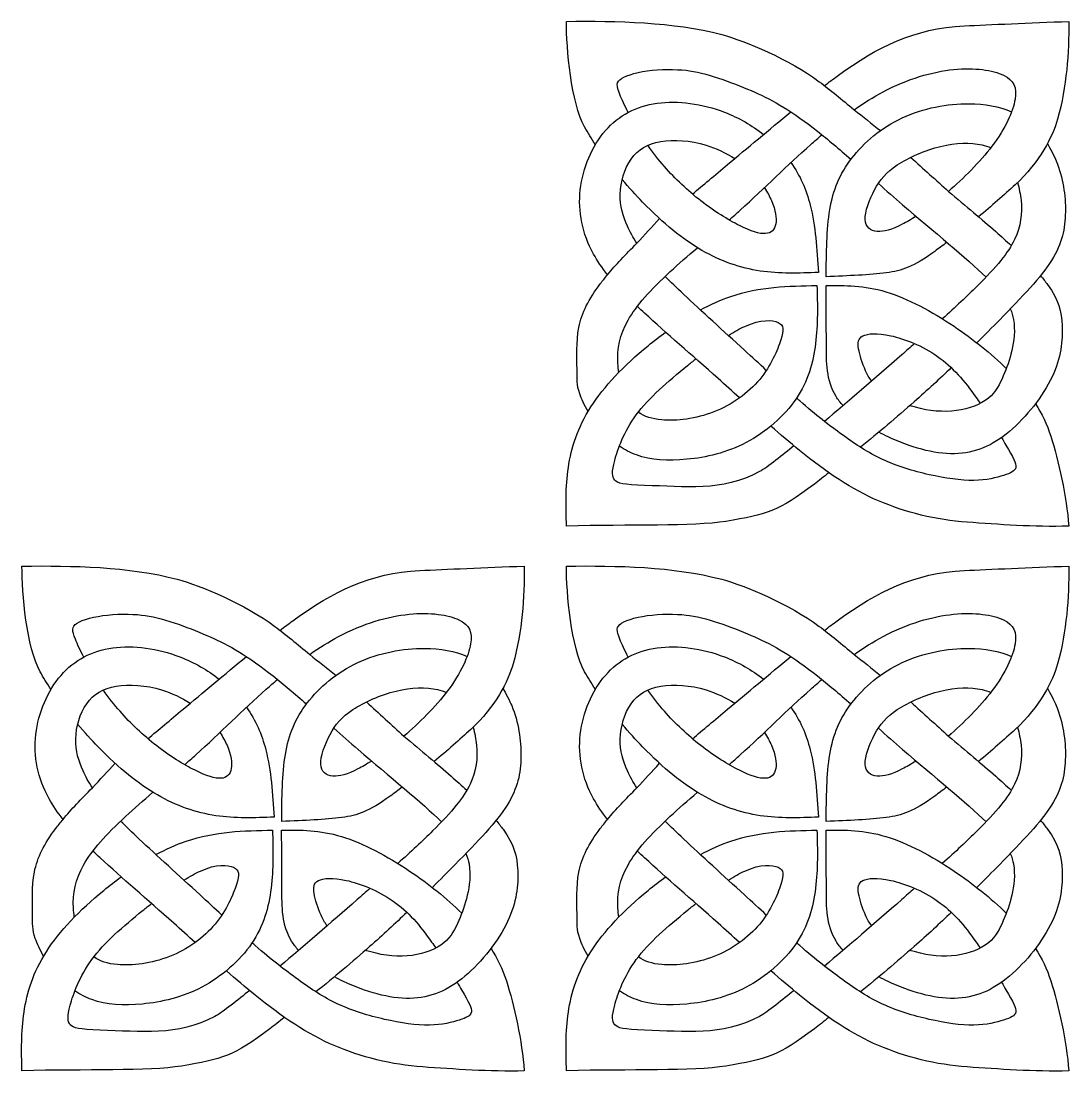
# Model space of a CAD drawing. Header units: millimetres. Extents: x 167 to 430, y 26 to 411.
# Drawn here: x 327.5 to 430.4, y 25.6 to 128.8 of the extents above; entities that cross this region are included whole.
import ezdxf

# ---------------------------------------------------------------- set-up
doc = ezdxf.new("R2010")
doc.units = ezdxf.units.MM
doc.layers.add('Default', color=7, linetype='Continuous')
doc.layers.add('DV1_Layer_1', color=7, linetype='Continuous')

# ---------------------------------------------------------------- blocks, each defined once
blk = doc.blocks.new('SE')
at = {"layer": 'DV1_Layer_1', "color": 7, "linetype": 'Continuous'}
for points, knots in [([(383.9, 116.69), (383.51, 117.27), (383.15, 117.86), (382.84, 118.42), (381.5, 120.84), (381.05, 126.07), (381.05, 128.79), (385.97, 128.83), (391.51, 128.77), (396.31, 127.49), (398.63, 126.87), (402.94, 125.06), (405.89, 122.86), (406.95, 122.07), (408.11, 121.12), (409.31, 120.11)], [0, 0, 0, 0, 0.166667, 0.166667, 0.166667, 0.333333, 0.333333, 0.333333, 0.5, 0.5, 0.5, 0.666667, 0.666667, 0.666667, 1, 1, 1, 1]), ([(406.39, 122.48), (406.82, 122.81), (407.25, 123.12), (407.65, 123.42), (411.73, 126.37), (415.14, 128.08), (420.14, 128.35), (422.65, 128.48), (426.52, 128.63), (430.39, 128.79), (430.41, 125.62), (430.19, 122.47), (429.29, 119.18), (428.83, 117.53), (427.56, 114.98), (425.13, 112.75), (424.05, 111.75), (422.79, 110.65), (421.53, 109.6)], [0, 0, 0, 0, 0.142857, 0.142857, 0.142857, 0.285714, 0.285714, 0.285714, 0.428571, 0.428571, 0.428571, 0.571429, 0.571429, 0.571429, 0.714286, 0.714286, 0.714286, 1, 1, 1, 1]), ([(387.12, 119.85), (386.77, 120.52), (386.49, 121.13), (386.3, 121.6), (385.95, 122.45), (385.91, 122.83), (386.46, 123.18), (387.01, 123.53), (388.15, 123.85), (389.47, 123.99), (390.78, 124.12), (392.28, 124.07), (393.15, 123.94), (395.14, 123.65), (397.74, 122.61), (399.54, 121.84), (401.34, 121.06), (403.31, 119.91), (405.72, 118), (406.74, 117.2), (407.83, 116.26), (408.99, 115.25)], [0, 0, 0, 0, 0.125, 0.125, 0.125, 0.25, 0.25, 0.25, 0.375, 0.375, 0.375, 0.5, 0.5, 0.5, 0.625, 0.625, 0.625, 0.75, 0.75, 0.75, 1, 1, 1, 1]), ([(409.31, 120.11), (410.25, 120.77), (411.2, 121.36), (412.15, 121.87), (414.56, 123.15), (416.98, 123.85), (421.17, 124.28), (422.93, 124), (423.97, 123.51), (425.01, 123.02), (425.32, 122.32), (425.12, 121.14), (424.91, 119.96), (424.19, 118.3), (422.85, 116.54), (421.68, 114.99), (420.04, 113.37), (418.57, 112.09)], [0, 0, 0, 0, 0.142857, 0.142857, 0.142857, 0.285714, 0.285714, 0.428571, 0.428571, 0.428571, 0.571429, 0.571429, 0.571429, 0.714286, 0.714286, 0.714286, 1, 1, 1, 1]), ([(385.09, 103.92), (384.56, 104.59), (384.09, 105.26), (383.71, 105.95), (382.61, 107.95), (382.17, 110.11), (382.41, 112.26), (382.65, 114.41), (383.57, 116.55), (384.88, 118.06), (386.2, 119.58), (387.91, 120.47), (389.96, 120.75), (392, 121.04), (394.39, 120.72), (396.57, 119.87), (397.97, 119.33), (399.28, 118.58), (400.42, 117.69)], [0, 0, 0, 0, 0.142857, 0.142857, 0.142857, 0.285714, 0.285714, 0.285714, 0.428571, 0.428571, 0.428571, 0.571429, 0.571429, 0.571429, 0.714286, 0.714286, 0.714286, 1, 1, 1, 1]), ([(393.42, 111.84), (394.45, 112.71), (395.6, 113.66), (396.87, 114.73), (398.77, 116.32), (400.97, 118.17), (403.1, 119.9)], [0, 0, 0, 0, 0.333333, 0.333333, 0.333333, 1, 1, 1, 1]), ([(418.42, 107.1), (418, 106.77), (417.6, 106.48), (417.23, 106.21), (415.07, 104.66), (414.05, 104.32), (412.46, 104.1), (410.87, 103.89), (408.72, 103.81), (406.56, 103.72), (406.58, 106.04), (406.6, 108.36), (407.25, 112.25), (407.89, 113.82), (409.07, 115.35), (410.25, 116.88), (411.97, 118.36), (414.04, 119.32), (416.1, 120.28), (418.49, 120.72), (420.59, 120.71), (422.16, 120.7), (423.56, 120.45), (424.77, 119.91)], [0, 0, 0, 0, 0.111111, 0.111111, 0.111111, 0.222222, 0.222222, 0.222222, 0.333333, 0.333333, 0.333333, 0.444444, 0.444444, 0.555556, 0.555556, 0.555556, 0.666667, 0.666667, 0.666667, 0.777778, 0.777778, 0.777778, 1, 1, 1, 1]), ([(397.03, 109.29), (397.4, 109.61), (397.77, 109.93), (398.13, 110.26), (400.51, 112.42), (402.74, 114.66), (405.05, 116.7), (405.41, 117.02), (405.78, 117.34), (406.15, 117.66)], [0, 0, 0, 0, 0.25, 0.25, 0.25, 0.5, 0.5, 0.5, 1, 1, 1, 1]), ([(387.97, 107.01), (387.6, 107.57), (387.31, 108.11), (387.05, 108.68), (386.62, 109.63), (386.3, 110.65), (386.33, 111.83), (386.36, 113), (386.74, 114.33), (387.4, 115.27), (388.07, 116.22), (389.03, 116.77), (390.31, 116.99), (391.6, 117.21), (393.22, 117.11), (394.77, 116.63), (395.76, 116.33), (396.72, 115.87), (397.58, 115.32)], [0, 0, 0, 0, 0.142857, 0.142857, 0.142857, 0.285714, 0.285714, 0.285714, 0.428571, 0.428571, 0.428571, 0.571429, 0.571429, 0.571429, 0.714286, 0.714286, 0.714286, 1, 1, 1, 1]), ([(400.5, 112.46), (400.78, 112.02), (401.01, 111.59), (401.18, 111.19), (401.6, 110.23), (401.71, 109.47), (401.61, 108.91), (401.5, 108.35), (401.19, 107.99), (400.6, 107.95), (400.02, 107.91), (399.16, 108.18), (398.04, 108.74), (396.93, 109.3), (395.56, 110.15), (394.26, 111.16), (392.96, 112.17), (391.72, 113.34), (390.68, 114.53), (390.08, 115.22), (389.54, 115.91), (389.05, 116.62)], [0, 0, 0, 0, 0.125, 0.125, 0.125, 0.25, 0.25, 0.25, 0.375, 0.375, 0.375, 0.5, 0.5, 0.5, 0.625, 0.625, 0.625, 0.75, 0.75, 0.75, 1, 1, 1, 1]), ([(415.4, 109.65), (414.9, 109.33), (414.45, 109.08), (414.04, 108.87), (413.01, 108.34), (412.22, 108.12), (411.58, 108.17), (410.93, 108.23), (410.42, 108.57), (410.39, 109.33), (410.36, 110.1), (410.8, 111.28), (411.32, 112.25), (411.84, 113.22), (412.43, 113.96), (413.55, 114.7), (414.66, 115.43), (416.29, 116.14), (417.8, 116.52), (419.32, 116.89), (420.73, 116.93), (421.87, 116.66), (422.17, 116.59), (422.46, 116.49), (422.73, 116.38)], [0, 0, 0, 0, 0.111111, 0.111111, 0.111111, 0.222222, 0.222222, 0.222222, 0.333333, 0.333333, 0.333333, 0.444444, 0.444444, 0.444444, 0.555556, 0.555556, 0.555556, 0.666667, 0.666667, 0.666667, 0.777778, 0.777778, 0.777778, 1, 1, 1, 1]), ([(428.3, 116.79), (428.52, 116.39), (428.98, 115.51), (429.16, 115.09), (429.83, 113.45), (430.08, 111.69), (430.06, 110.08), (430.04, 108.46), (429.75, 106.99), (428.7, 105.32), (427.66, 103.65), (425.85, 101.79), (423.58, 99.47), (422.88, 98.76), (422.14, 98.01), (421.36, 97.23)], [0, 0, 0, 0, 0.166667, 0.166667, 0.166667, 0.333333, 0.333333, 0.333333, 0.5, 0.5, 0.5, 0.666667, 0.666667, 0.666667, 1, 1, 1, 1]), ([(403.1, 114.93), (404, 113.66), (404.6, 112.28), (405, 110.74), (405.52, 108.72), (405.66, 106.43), (405.8, 104.14), (403.9, 104.07), (401.99, 103.99), (400.08, 104.28), (398.16, 104.57), (396.24, 105.23), (394.35, 106.31), (392.46, 107.4), (390.6, 108.91), (388.53, 111.05), (387.87, 111.73), (387.19, 112.48), (386.52, 113.26)], [0, 0, 0, 0, 0.142857, 0.142857, 0.142857, 0.285714, 0.285714, 0.285714, 0.428571, 0.428571, 0.428571, 0.571429, 0.571429, 0.571429, 0.714286, 0.714286, 0.714286, 1, 1, 1, 1]), ([(411.69, 112.87), (412.46, 112.19), (413.26, 111.49), (414.07, 110.79), (417.11, 108.17), (420.35, 105.55), (422.27, 103.67)], [0, 0, 0, 0, 0.333333, 0.333333, 0.333333, 1, 1, 1, 1]), ([(425.36, 112.96), (425.52, 112.39), (425.64, 111.8), (425.7, 111.22), (425.83, 109.92), (425.69, 108.68), (425.06, 107.37), (424.43, 106.07), (423.32, 104.69), (421.38, 102.78), (420.42, 101.82), (419.24, 100.73), (417.97, 99.58)], [0, 0, 0, 0, 0.2, 0.2, 0.2, 0.4, 0.4, 0.4, 0.6, 0.6, 0.6, 1, 1, 1, 1]), ([(418.57, 112.09), (420.3, 110.63), (421.82, 109.38), (423.22, 108.15), (423.74, 107.69), (424.25, 107.23), (424.74, 106.78)], [0, 0, 0, 0, 0.333333, 0.333333, 0.333333, 1, 1, 1, 1]), ([(383.18, 90.5), (382.82, 91.12), (382.53, 91.72), (382.36, 92.21), (382.03, 93.14), (382.1, 93.64), (382.09, 94.68), (382.08, 95.72), (381.99, 97.31), (382.27, 98.75), (382.56, 100.2), (383.23, 101.51), (384.37, 103.02), (384.59, 103.31), (384.83, 103.61), (385.09, 103.92), (385.89, 104.88), (386.85, 105.92), (387.97, 107.01)], [0, 0, 0, 0, 0.142857, 0.142857, 0.142857, 0.285714, 0.285714, 0.285714, 0.428571, 0.428571, 0.428571, 0.571429, 0.571429, 0.571429, 0.714286, 0.714286, 0.714286, 1, 1, 1, 1]), ([(386.19, 94.32), (386.15, 94.62), (386.12, 94.91), (386.1, 95.21), (386.02, 96.64), (386.28, 98), (387.1, 99.44), (387.92, 100.89), (389.29, 102.42), (391.25, 104.22), (392.05, 104.96), (392.96, 105.75), (393.91, 106.57)], [0, 0, 0, 0, 0.2, 0.2, 0.2, 0.4, 0.4, 0.4, 0.6, 0.6, 0.6, 1, 1, 1, 1]), ([(400.68, 94.52), (400, 95.16), (399.28, 95.82), (398.53, 96.51), (396.5, 98.38), (394.26, 100.39), (392.57, 101.98), (391.87, 102.63), (391.27, 103.22), (390.74, 103.75)], [0, 0, 0, 0, 0.25, 0.25, 0.25, 0.5, 0.5, 0.5, 1, 1, 1, 1]), ([(427.62, 103.82), (427.87, 103.52), (428.1, 103.23), (428.31, 102.95), (429.39, 101.46), (429.68, 100.32), (429.74, 98.9), (429.81, 97.48), (429.64, 95.77), (428.75, 93.89), (427.86, 92), (426.23, 89.93), (424.56, 88.53), (422.9, 87.12), (421.18, 86.38), (419.16, 86.34), (417.13, 86.31), (414.8, 86.98), (412.64, 88), (412.34, 88.15), (412.03, 88.3), (411.73, 88.46)], [0, 0, 0, 0, 0.125, 0.125, 0.125, 0.25, 0.25, 0.25, 0.375, 0.375, 0.375, 0.5, 0.5, 0.5, 0.625, 0.625, 0.625, 0.75, 0.75, 0.75, 1, 1, 1, 1]), ([(394.21, 100.46), (395.19, 100.99), (396.19, 101.44), (397.19, 101.78), (400.03, 102.75), (402.84, 102.81), (405.66, 102.86), (405.71, 100.96), (405.75, 99.05), (405.52, 97.17), (405.29, 95.29), (404.77, 93.45), (403.61, 91.74), (402.45, 90.03), (400.64, 88.46), (398.71, 87.44), (396.78, 86.43), (394.74, 85.96), (392.88, 85.79), (391.02, 85.61), (389.34, 85.72), (387.92, 86.22), (387.32, 86.44), (386.76, 86.73), (386.25, 87.07)], [0, 0, 0, 0, 0.111111, 0.111111, 0.111111, 0.222222, 0.222222, 0.222222, 0.333333, 0.333333, 0.333333, 0.444444, 0.444444, 0.444444, 0.555556, 0.555556, 0.555556, 0.666667, 0.666667, 0.666667, 0.777778, 0.777778, 0.777778, 1, 1, 1, 1]), ([(408.22, 91.06), (407.96, 91.35), (407.73, 91.65), (407.54, 91.96), (406.56, 93.53), (406.58, 95.33), (406.58, 97.18), (406.58, 99.03), (406.56, 100.95), (406.55, 102.87), (408.42, 102.87), (410.3, 102.88), (414.56, 101.6), (416.94, 100.3), (419.12, 98.85), (421.01, 97.58), (422.75, 96.19), (424.25, 94.7)], [0, 0, 0, 0, 0.142857, 0.142857, 0.142857, 0.285714, 0.285714, 0.285714, 0.428571, 0.428571, 0.428571, 0.571429, 0.571429, 0.714286, 0.714286, 0.714286, 1, 1, 1, 1]), ([(398.05, 91.82), (397.35, 92.46), (396.65, 93.1), (395.96, 93.72), (393.35, 96.06), (390.86, 98.17), (388.73, 100.14), (388.49, 100.37), (388.25, 100.59), (388.02, 100.81)], [0, 0, 0, 0, 0.25, 0.25, 0.25, 0.5, 0.5, 0.5, 1, 1, 1, 1]), ([(424.65, 100.57), (424.81, 100.21), (424.9, 99.87), (424.96, 99.53), (425.15, 98.45), (425, 97.39), (424.79, 96.47), (424.58, 95.55), (424.3, 94.78), (423.96, 93.99), (423.63, 93.21), (423.24, 92.41), (422.49, 91.79), (421.74, 91.17), (420.63, 90.74), (419.36, 90.57), (418.09, 90.41), (416.66, 90.52), (415.33, 90.9), (415.15, 90.95), (414.97, 91.01), (414.79, 91.07)], [0, 0, 0, 0, 0.125, 0.125, 0.125, 0.25, 0.25, 0.25, 0.375, 0.375, 0.375, 0.5, 0.5, 0.5, 0.625, 0.625, 0.625, 0.75, 0.75, 0.75, 1, 1, 1, 1]), ([(396.96, 97.95), (397.53, 98.31), (398.07, 98.62), (398.57, 98.84), (400.16, 99.57), (401.28, 99.48), (401.84, 99.22), (402.41, 98.95), (402.42, 98.51), (402.11, 97.52), (401.79, 96.53), (401.15, 94.99), (400.03, 93.64), (398.9, 92.29), (397.29, 91.13), (395.53, 90.45), (393.77, 89.76), (391.86, 89.53), (390.42, 89.66), (389.47, 89.74), (388.72, 89.98), (388.11, 90.42)], [0, 0, 0, 0, 0.125, 0.125, 0.125, 0.25, 0.25, 0.25, 0.375, 0.375, 0.375, 0.5, 0.5, 0.5, 0.625, 0.625, 0.625, 0.75, 0.75, 0.75, 1, 1, 1, 1]), ([(406.83, 84.48), (406.32, 84.08), (405.84, 83.69), (405.4, 83.36), (401.87, 80.7), (400.69, 80.35), (396.71, 79.7), (393.47, 79.17), (387.24, 79.41), (381.05, 79.23), (381, 81.14), (380.95, 83.04), (381.24, 84.99), (381.53, 86.93), (382.16, 88.92), (383.45, 90.93), (384.73, 92.94), (386.68, 94.99), (389.08, 96.95), (389.63, 97.4), (390.2, 97.85), (390.79, 98.28)], [0, 0, 0, 0, 0.125, 0.125, 0.125, 0.25, 0.25, 0.25, 0.375, 0.375, 0.375, 0.5, 0.5, 0.5, 0.625, 0.625, 0.625, 0.75, 0.75, 0.75, 1, 1, 1, 1]), ([(411.03, 93.47), (410.78, 93.79), (410.6, 94.13), (410.43, 94.49), (410.1, 95.21), (409.85, 96.02), (409.75, 96.64), (409.64, 97.25), (409.69, 97.66), (410.17, 97.91), (410.65, 98.15), (411.56, 98.24), (412.9, 97.93), (414.24, 97.63), (416.02, 96.94), (417.5, 95.9), (418.98, 94.86), (420.16, 93.48), (421.29, 91.87), (421.43, 91.67), (421.57, 91.48), (421.7, 91.28)], [0, 0, 0, 0, 0.125, 0.125, 0.125, 0.25, 0.25, 0.25, 0.375, 0.375, 0.375, 0.5, 0.5, 0.5, 0.625, 0.625, 0.625, 0.75, 0.75, 0.75, 1, 1, 1, 1]), ([(415.24, 97.15), (414.82, 96.78), (414.4, 96.42), (413.99, 96.05), (411.31, 93.7), (408.68, 91.42), (406.39, 89.52)], [0, 0, 0, 0, 0.333333, 0.333333, 0.333333, 1, 1, 1, 1]), ([(403.4, 87.1), (402.36, 86.29), (400.8, 85), (400.01, 84.58), (396.32, 82.59), (392.67, 83.11), (388.73, 83.23), (386.64, 83.3), (386.08, 83.43), (385.51, 84.07), (385.5, 84.56), (385.79, 85.67), (386.09, 86.78), (386.69, 88.5), (387.91, 90.16), (389.14, 91.82), (390.98, 93.42), (392.93, 94.99), (393.21, 95.21), (393.49, 95.44), (393.77, 95.66)], [0, 0, 0, 0, 0.125, 0.125, 0.125, 0.25, 0.25, 0.25, 0.375, 0.375, 0.5, 0.5, 0.5, 0.625, 0.625, 0.625, 0.75, 0.75, 0.75, 1, 1, 1, 1]), ([(418.85, 94.79), (417.72, 93.71), (416.51, 92.58), (415.2, 91.43), (413.51, 89.93), (411.67, 88.39), (409.93, 86.97)], [0, 0, 0, 0, 0.333333, 0.333333, 0.333333, 1, 1, 1, 1]), ([(427.12, 91.25), (427.74, 90.29), (428.25, 89.24), (428.63, 88.07), (429.39, 85.7), (430.17, 82.13), (430.39, 79.23), (426.99, 79.12), (423.44, 79.41), (420.41, 79.61), (417.38, 79.82), (414.31, 80.6), (411.71, 81.71), (409.11, 82.82), (406.58, 84.52), (403.94, 86.66), (403.01, 87.41), (402.07, 88.22), (401.13, 89.05)], [0, 0, 0, 0, 0.142857, 0.142857, 0.142857, 0.285714, 0.285714, 0.285714, 0.428571, 0.428571, 0.428571, 0.571429, 0.571429, 0.571429, 0.714286, 0.714286, 0.714286, 1, 1, 1, 1]), ([(423.79, 87.93), (423.95, 87.66), (424.09, 87.41), (424.22, 87.18), (424.93, 85.97), (425.25, 85.39), (425.19, 85.01), (425.13, 84.62), (424.69, 84.44), (423.99, 84.21), (423.3, 83.99), (422.33, 83.73), (419.81, 83.7), (418.25, 83.93), (416.67, 84.28), (415.09, 84.64), (413.49, 85.13), (410.67, 86.44), (409.45, 87.26), (408.16, 88.19), (406.88, 89.11), (405.54, 90.15), (403.96, 91.53), (403.86, 91.62), (403.76, 91.71), (403.65, 91.8)], [0, 0, 0, 0, 0.1, 0.1, 0.1, 0.2, 0.2, 0.2, 0.3, 0.3, 0.3, 0.4, 0.4, 0.5, 0.5, 0.5, 0.6, 0.6, 0.7, 0.7, 0.7, 0.8, 0.8, 0.8, 1, 1, 1, 1]), ([(330.42, 63.21), (330.03, 63.8), (329.67, 64.38), (329.36, 64.94), (328.02, 67.36), (327.57, 72.59), (327.57, 75.31), (332.49, 75.35), (338.03, 75.29), (342.83, 74.01), (345.15, 73.39), (349.47, 71.58), (352.41, 69.38), (353.47, 68.59), (354.63, 67.64), (355.83, 66.63)], [0, 0, 0, 0, 0.166667, 0.166667, 0.166667, 0.333333, 0.333333, 0.333333, 0.5, 0.5, 0.5, 0.666667, 0.666667, 0.666667, 1, 1, 1, 1]), ([(383.9, 63.21), (383.51, 63.8), (383.15, 64.38), (382.84, 64.94), (381.5, 67.36), (381.05, 72.59), (381.05, 75.31), (385.97, 75.35), (391.51, 75.29), (396.31, 74.01), (398.63, 73.39), (402.94, 71.58), (405.89, 69.38), (406.95, 68.59), (408.11, 67.64), (409.31, 66.63)], [0, 0, 0, 0, 0.166667, 0.166667, 0.166667, 0.333333, 0.333333, 0.333333, 0.5, 0.5, 0.5, 0.666667, 0.666667, 0.666667, 1, 1, 1, 1]), ([(352.91, 69), (353.34, 69.33), (353.77, 69.64), (354.17, 69.94), (358.25, 72.89), (361.66, 74.6), (366.66, 74.87), (369.17, 75), (373.04, 75.16), (376.91, 75.31), (376.93, 72.15), (376.71, 68.99), (375.81, 65.7), (375.35, 64.05), (374.08, 61.5), (371.65, 59.27), (370.57, 58.27), (369.31, 57.17), (368.05, 56.12)], [0, 0, 0, 0, 0.142857, 0.142857, 0.142857, 0.285714, 0.285714, 0.285714, 0.428571, 0.428571, 0.428571, 0.571429, 0.571429, 0.571429, 0.714286, 0.714286, 0.714286, 1, 1, 1, 1]), ([(406.39, 69), (406.82, 69.33), (407.25, 69.64), (407.65, 69.94), (411.73, 72.89), (415.14, 74.6), (420.14, 74.87), (422.65, 75), (426.52, 75.16), (430.39, 75.31), (430.41, 72.15), (430.19, 68.99), (429.29, 65.7), (428.83, 64.05), (427.56, 61.5), (425.13, 59.27), (424.05, 58.27), (422.79, 57.17), (421.53, 56.12)], [0, 0, 0, 0, 0.142857, 0.142857, 0.142857, 0.285714, 0.285714, 0.285714, 0.428571, 0.428571, 0.428571, 0.571429, 0.571429, 0.571429, 0.714286, 0.714286, 0.714286, 1, 1, 1, 1]), ([(333.64, 66.37), (333.29, 67.04), (333.01, 67.66), (332.82, 68.12), (332.47, 68.97), (332.43, 69.35), (332.98, 69.7), (333.53, 70.05), (334.67, 70.37), (337.3, 70.64), (338.8, 70.59), (339.67, 70.46), (341.66, 70.17), (344.26, 69.14), (346.06, 68.36), (347.86, 67.58), (349.83, 66.43), (352.24, 64.52), (353.26, 63.72), (354.35, 62.78), (355.51, 61.77)], [0, 0, 0, 0, 0.125, 0.125, 0.125, 0.25, 0.25, 0.25, 0.375, 0.375, 0.5, 0.5, 0.5, 0.625, 0.625, 0.625, 0.75, 0.75, 0.75, 1, 1, 1, 1]), ([(355.83, 66.63), (356.77, 67.29), (357.72, 67.88), (358.67, 68.39), (361.08, 69.67), (363.5, 70.37), (365.59, 70.58), (367.69, 70.8), (369.45, 70.52), (370.49, 70.03), (371.53, 69.54), (371.84, 68.84), (371.64, 67.66), (371.43, 66.49), (370.71, 64.82), (369.37, 63.06), (368.2, 61.51), (366.56, 59.89), (365.09, 58.61)], [0, 0, 0, 0, 0.142857, 0.142857, 0.142857, 0.285714, 0.285714, 0.285714, 0.428571, 0.428571, 0.428571, 0.571429, 0.571429, 0.571429, 0.714286, 0.714286, 0.714286, 1, 1, 1, 1]), ([(387.12, 66.37), (386.77, 67.04), (386.49, 67.66), (386.3, 68.12), (385.95, 68.97), (385.91, 69.35), (386.46, 69.7), (387.01, 70.05), (388.15, 70.37), (390.78, 70.64), (392.28, 70.59), (393.15, 70.46), (395.14, 70.17), (397.74, 69.14), (399.54, 68.36), (401.34, 67.58), (403.31, 66.43), (405.72, 64.52), (406.74, 63.72), (407.83, 62.78), (408.99, 61.77)], [0, 0, 0, 0, 0.125, 0.125, 0.125, 0.25, 0.25, 0.25, 0.375, 0.375, 0.5, 0.5, 0.5, 0.625, 0.625, 0.625, 0.75, 0.75, 0.75, 1, 1, 1, 1]), ([(409.31, 66.63), (410.25, 67.29), (411.2, 67.88), (412.15, 68.39), (414.56, 69.67), (416.98, 70.37), (419.07, 70.58), (421.17, 70.8), (422.93, 70.52), (423.97, 70.03), (425.01, 69.54), (425.32, 68.84), (425.12, 67.66), (424.91, 66.49), (424.19, 64.82), (422.85, 63.06), (421.68, 61.51), (420.04, 59.89), (418.57, 58.61)], [0, 0, 0, 0, 0.142857, 0.142857, 0.142857, 0.285714, 0.285714, 0.285714, 0.428571, 0.428571, 0.428571, 0.571429, 0.571429, 0.571429, 0.714286, 0.714286, 0.714286, 1, 1, 1, 1]), ([(331.61, 50.44), (331.08, 51.11), (330.62, 51.78), (330.23, 52.47), (329.13, 54.47), (328.69, 56.63), (328.93, 58.78), (329.18, 60.93), (330.09, 63.07), (331.41, 64.58), (332.72, 66.1), (334.43, 66.99), (336.48, 67.27), (338.53, 67.56), (340.91, 67.24), (343.09, 66.39), (344.49, 65.85), (345.8, 65.1), (346.94, 64.21)], [0, 0, 0, 0, 0.142857, 0.142857, 0.142857, 0.285714, 0.285714, 0.285714, 0.428571, 0.428571, 0.428571, 0.571429, 0.571429, 0.571429, 0.714286, 0.714286, 0.714286, 1, 1, 1, 1]), ([(364.94, 53.62), (364.52, 53.29), (364.12, 53), (363.75, 52.73), (361.59, 51.18), (360.57, 50.84), (357.39, 50.41), (355.24, 50.33), (353.08, 50.24), (353.1, 52.56), (353.12, 54.88), (353.77, 58.77), (354.41, 60.34), (355.59, 61.87), (356.77, 63.4), (358.5, 64.88), (360.56, 65.84), (362.62, 66.8), (365.01, 67.24), (367.11, 67.23), (368.68, 67.23), (370.08, 66.97), (371.29, 66.43)], [0, 0, 0, 0, 0.111111, 0.111111, 0.111111, 0.222222, 0.222222, 0.333333, 0.333333, 0.333333, 0.444444, 0.444444, 0.555556, 0.555556, 0.555556, 0.666667, 0.666667, 0.666667, 0.777778, 0.777778, 0.777778, 1, 1, 1, 1]), ([(385.09, 50.44), (384.56, 51.11), (384.09, 51.78), (383.71, 52.47), (382.61, 54.47), (382.17, 56.63), (382.41, 58.78), (382.65, 60.93), (383.57, 63.07), (384.88, 64.58), (386.2, 66.1), (387.91, 66.99), (389.96, 67.27), (392, 67.56), (394.39, 67.24), (396.57, 66.39), (397.97, 65.85), (399.28, 65.1), (400.42, 64.21)], [0, 0, 0, 0, 0.142857, 0.142857, 0.142857, 0.285714, 0.285714, 0.285714, 0.428571, 0.428571, 0.428571, 0.571429, 0.571429, 0.571429, 0.714286, 0.714286, 0.714286, 1, 1, 1, 1]), ([(418.42, 53.62), (418, 53.29), (417.6, 53), (417.23, 52.73), (415.07, 51.18), (414.05, 50.84), (410.87, 50.41), (408.72, 50.33), (406.56, 50.24), (406.58, 52.56), (406.6, 54.88), (407.25, 58.77), (407.89, 60.34), (409.07, 61.87), (410.25, 63.4), (411.97, 64.88), (414.04, 65.84), (416.1, 66.8), (418.49, 67.24), (420.59, 67.23), (422.16, 67.23), (423.56, 66.97), (424.77, 66.43)], [0, 0, 0, 0, 0.111111, 0.111111, 0.111111, 0.222222, 0.222222, 0.333333, 0.333333, 0.333333, 0.444444, 0.444444, 0.555556, 0.555556, 0.555556, 0.666667, 0.666667, 0.666667, 0.777778, 0.777778, 0.777778, 1, 1, 1, 1]), ([(339.94, 58.36), (340.98, 59.23), (342.12, 60.18), (343.39, 61.25), (345.29, 62.84), (347.49, 64.69), (349.62, 66.42)], [0, 0, 0, 0, 0.333333, 0.333333, 0.333333, 1, 1, 1, 1]), ([(393.42, 58.36), (394.45, 59.23), (395.6, 60.18), (396.87, 61.25), (398.77, 62.84), (400.97, 64.69), (403.1, 66.42)], [0, 0, 0, 0, 0.333333, 0.333333, 0.333333, 1, 1, 1, 1]), ([(343.56, 55.81), (343.92, 56.13), (344.29, 56.46), (344.65, 56.78), (347.03, 58.94), (349.26, 61.18), (351.57, 63.22), (351.93, 63.54), (352.3, 63.86), (352.67, 64.18)], [0, 0, 0, 0, 0.25, 0.25, 0.25, 0.5, 0.5, 0.5, 1, 1, 1, 1]), ([(397.03, 55.81), (397.4, 56.13), (397.77, 56.46), (398.13, 56.78), (400.51, 58.94), (402.74, 61.18), (405.05, 63.22), (405.41, 63.54), (405.78, 63.86), (406.15, 64.18)], [0, 0, 0, 0, 0.25, 0.25, 0.25, 0.5, 0.5, 0.5, 1, 1, 1, 1]), ([(334.49, 53.53), (334.12, 54.09), (333.83, 54.63), (333.57, 55.2), (333.14, 56.15), (332.82, 57.17), (332.85, 58.35), (332.88, 59.52), (333.26, 60.85), (334.59, 62.74), (335.55, 63.29), (336.83, 63.51), (338.12, 63.73), (339.74, 63.63), (341.29, 63.15), (342.28, 62.85), (343.25, 62.39), (344.1, 61.84)], [0, 0, 0, 0, 0.142857, 0.142857, 0.142857, 0.285714, 0.285714, 0.285714, 0.428571, 0.428571, 0.571429, 0.571429, 0.571429, 0.714286, 0.714286, 0.714286, 1, 1, 1, 1]), ([(347.02, 58.98), (347.3, 58.54), (347.53, 58.11), (347.71, 57.71), (348.12, 56.76), (348.23, 55.99), (348.13, 55.43), (348.02, 54.87), (347.71, 54.51), (347.12, 54.47), (346.54, 54.43), (345.68, 54.7), (344.57, 55.26), (343.45, 55.82), (342.08, 56.67), (340.78, 57.68), (339.48, 58.69), (338.24, 59.86), (337.2, 61.05), (336.6, 61.74), (336.06, 62.44), (335.57, 63.14)], [0, 0, 0, 0, 0.125, 0.125, 0.125, 0.25, 0.25, 0.25, 0.375, 0.375, 0.375, 0.5, 0.5, 0.5, 0.625, 0.625, 0.625, 0.75, 0.75, 0.75, 1, 1, 1, 1]), ([(361.92, 56.17), (361.42, 55.85), (360.97, 55.6), (360.56, 55.39), (359.53, 54.86), (358.75, 54.64), (358.1, 54.69), (357.45, 54.75), (356.94, 55.09), (356.91, 55.85), (356.88, 56.62), (357.32, 57.8), (357.84, 58.77), (358.36, 59.74), (358.95, 60.48), (360.07, 61.22), (361.18, 61.95), (362.81, 62.66), (364.32, 63.04), (365.84, 63.41), (367.25, 63.45), (368.39, 63.18), (368.69, 63.11), (368.98, 63.02), (369.25, 62.9)], [0, 0, 0, 0, 0.111111, 0.111111, 0.111111, 0.222222, 0.222222, 0.222222, 0.333333, 0.333333, 0.333333, 0.444444, 0.444444, 0.444444, 0.555556, 0.555556, 0.555556, 0.666667, 0.666667, 0.666667, 0.777778, 0.777778, 0.777778, 1, 1, 1, 1]), ([(374.82, 63.31), (375.04, 62.91), (375.5, 62.03), (375.68, 61.61), (376.35, 59.97), (376.6, 58.21), (376.58, 56.6), (376.56, 54.98), (376.27, 53.51), (375.22, 51.84), (374.18, 50.17), (372.38, 48.31), (370.1, 45.99), (369.4, 45.28), (368.66, 44.53), (367.88, 43.75)], [0, 0, 0, 0, 0.166667, 0.166667, 0.166667, 0.333333, 0.333333, 0.333333, 0.5, 0.5, 0.5, 0.666667, 0.666667, 0.666667, 1, 1, 1, 1]), ([(387.97, 53.53), (387.6, 54.09), (387.31, 54.63), (387.05, 55.2), (386.62, 56.15), (386.3, 57.17), (386.33, 58.35), (386.36, 59.52), (386.74, 60.85), (387.4, 61.8), (388.07, 62.74), (389.03, 63.29), (390.31, 63.51), (391.6, 63.73), (393.22, 63.63), (394.77, 63.15), (395.76, 62.85), (396.72, 62.39), (397.58, 61.84)], [0, 0, 0, 0, 0.142857, 0.142857, 0.142857, 0.285714, 0.285714, 0.285714, 0.428571, 0.428571, 0.428571, 0.571429, 0.571429, 0.571429, 0.714286, 0.714286, 0.714286, 1, 1, 1, 1]), ([(400.5, 58.98), (400.78, 58.54), (401.01, 58.11), (401.18, 57.71), (401.6, 56.76), (401.71, 55.99), (401.61, 55.43), (401.5, 54.87), (401.19, 54.51), (400.6, 54.47), (400.02, 54.43), (399.16, 54.7), (398.04, 55.26), (396.93, 55.82), (395.56, 56.67), (394.26, 57.68), (392.96, 58.69), (391.72, 59.86), (390.68, 61.05), (390.08, 61.74), (389.54, 62.44), (389.05, 63.14)], [0, 0, 0, 0, 0.125, 0.125, 0.125, 0.25, 0.25, 0.25, 0.375, 0.375, 0.375, 0.5, 0.5, 0.5, 0.625, 0.625, 0.625, 0.75, 0.75, 0.75, 1, 1, 1, 1]), ([(415.4, 56.17), (414.9, 55.85), (414.45, 55.6), (414.04, 55.39), (413.01, 54.86), (412.22, 54.64), (411.58, 54.69), (410.93, 54.75), (410.42, 55.09), (410.39, 55.85), (410.36, 56.62), (410.8, 57.8), (411.32, 58.77), (411.84, 59.74), (412.43, 60.48), (413.55, 61.22), (414.66, 61.95), (416.29, 62.66), (417.8, 63.04), (419.32, 63.41), (420.73, 63.45), (421.87, 63.18), (422.17, 63.11), (422.46, 63.02), (422.73, 62.9)], [0, 0, 0, 0, 0.111111, 0.111111, 0.111111, 0.222222, 0.222222, 0.222222, 0.333333, 0.333333, 0.333333, 0.444444, 0.444444, 0.444444, 0.555556, 0.555556, 0.555556, 0.666667, 0.666667, 0.666667, 0.777778, 0.777778, 0.777778, 1, 1, 1, 1]), ([(428.3, 63.31), (428.52, 62.91), (428.98, 62.03), (429.16, 61.61), (429.83, 59.97), (430.08, 58.21), (430.06, 56.6), (430.04, 54.98), (429.75, 53.51), (428.7, 51.84), (427.66, 50.17), (425.85, 48.31), (423.58, 45.99), (422.88, 45.28), (422.14, 44.53), (421.36, 43.75)], [0, 0, 0, 0, 0.166667, 0.166667, 0.166667, 0.333333, 0.333333, 0.333333, 0.5, 0.5, 0.5, 0.666667, 0.666667, 0.666667, 1, 1, 1, 1]), ([(349.62, 61.45), (350.52, 60.18), (351.13, 58.8), (351.52, 57.26), (352.04, 55.24), (352.18, 52.95), (352.33, 50.66), (350.42, 50.59), (348.51, 50.51), (346.6, 50.8), (344.68, 51.09), (342.76, 51.75), (340.87, 52.84), (338.98, 53.92), (337.12, 55.43), (335.06, 57.57), (334.39, 58.25), (333.71, 59), (333.04, 59.78)], [0, 0, 0, 0, 0.142857, 0.142857, 0.142857, 0.285714, 0.285714, 0.285714, 0.428571, 0.428571, 0.428571, 0.571429, 0.571429, 0.571429, 0.714286, 0.714286, 0.714286, 1, 1, 1, 1]), ([(403.1, 61.45), (404, 60.18), (404.6, 58.8), (405, 57.26), (405.52, 55.24), (405.66, 52.95), (405.8, 50.66), (403.9, 50.59), (401.99, 50.51), (400.08, 50.8), (398.16, 51.09), (396.24, 51.75), (394.35, 52.84), (392.46, 53.92), (390.6, 55.43), (388.53, 57.57), (387.87, 58.25), (387.19, 59), (386.52, 59.78)], [0, 0, 0, 0, 0.142857, 0.142857, 0.142857, 0.285714, 0.285714, 0.285714, 0.428571, 0.428571, 0.428571, 0.571429, 0.571429, 0.571429, 0.714286, 0.714286, 0.714286, 1, 1, 1, 1]), ([(358.21, 59.4), (358.98, 58.71), (359.78, 58.01), (360.59, 57.31), (363.63, 54.69), (366.87, 52.07), (368.79, 50.19)], [0, 0, 0, 0, 0.333333, 0.333333, 0.333333, 1, 1, 1, 1]), ([(371.88, 59.48), (372.04, 58.91), (372.16, 58.32), (372.22, 57.74), (372.35, 56.44), (372.21, 55.2), (371.58, 53.89), (370.95, 52.59), (369.84, 51.21), (367.9, 49.3), (366.94, 48.34), (365.76, 47.25), (364.49, 46.11)], [0, 0, 0, 0, 0.2, 0.2, 0.2, 0.4, 0.4, 0.4, 0.6, 0.6, 0.6, 1, 1, 1, 1]), ([(411.69, 59.4), (412.46, 58.71), (413.26, 58.01), (414.07, 57.31), (417.11, 54.69), (420.35, 52.07), (422.27, 50.19)], [0, 0, 0, 0, 0.333333, 0.333333, 0.333333, 1, 1, 1, 1]), ([(425.36, 59.48), (425.52, 58.91), (425.64, 58.32), (425.7, 57.74), (425.83, 56.44), (425.69, 55.2), (425.06, 53.89), (424.43, 52.59), (423.32, 51.21), (421.38, 49.3), (420.42, 48.34), (419.24, 47.25), (417.97, 46.11)], [0, 0, 0, 0, 0.2, 0.2, 0.2, 0.4, 0.4, 0.4, 0.6, 0.6, 0.6, 1, 1, 1, 1]), ([(365.09, 58.61), (366.82, 57.15), (368.34, 55.9), (369.74, 54.67), (370.27, 54.21), (370.78, 53.75), (371.26, 53.3)], [0, 0, 0, 0, 0.333333, 0.333333, 0.333333, 1, 1, 1, 1]), ([(418.57, 58.61), (420.3, 57.15), (421.82, 55.9), (423.22, 54.67), (423.74, 54.21), (424.25, 53.75), (424.74, 53.3)], [0, 0, 0, 0, 0.333333, 0.333333, 0.333333, 1, 1, 1, 1]), ([(329.7, 37.02), (329.34, 37.64), (329.05, 38.24), (328.88, 38.73), (328.55, 39.66), (328.63, 40.16), (328.6, 42.25), (328.51, 43.83), (328.79, 45.27), (329.08, 46.72), (329.75, 48.03), (330.89, 49.54), (331.11, 49.83), (331.35, 50.13), (331.61, 50.44), (332.41, 51.41), (333.37, 52.44), (334.49, 53.53)], [0, 0, 0, 0, 0.142857, 0.142857, 0.142857, 0.285714, 0.285714, 0.428571, 0.428571, 0.428571, 0.571429, 0.571429, 0.571429, 0.714286, 0.714286, 0.714286, 1, 1, 1, 1]), ([(332.71, 40.84), (332.67, 41.14), (332.64, 41.43), (332.62, 41.73), (332.54, 43.16), (332.81, 44.52), (333.62, 45.96), (334.44, 47.41), (335.81, 48.94), (337.77, 50.74), (338.57, 51.49), (339.48, 52.27), (340.43, 53.1)], [0, 0, 0, 0, 0.2, 0.2, 0.2, 0.4, 0.4, 0.4, 0.6, 0.6, 0.6, 1, 1, 1, 1]), ([(383.18, 37.02), (382.82, 37.64), (382.53, 38.24), (382.36, 38.73), (382.03, 39.66), (382.1, 40.16), (382.09, 41.2), (382.08, 42.25), (381.99, 43.83), (382.27, 45.27), (382.56, 46.72), (383.23, 48.03), (384.37, 49.54), (384.59, 49.83), (384.83, 50.13), (385.09, 50.44), (385.89, 51.41), (386.85, 52.44), (387.97, 53.53)], [0, 0, 0, 0, 0.142857, 0.142857, 0.142857, 0.285714, 0.285714, 0.285714, 0.428571, 0.428571, 0.428571, 0.571429, 0.571429, 0.571429, 0.714286, 0.714286, 0.714286, 1, 1, 1, 1]), ([(386.19, 40.84), (386.15, 41.14), (386.12, 41.43), (386.1, 41.73), (386.02, 43.16), (386.28, 44.52), (387.1, 45.96), (387.92, 47.41), (389.29, 48.94), (391.25, 50.74), (392.05, 51.49), (392.96, 52.27), (393.91, 53.1)], [0, 0, 0, 0, 0.2, 0.2, 0.2, 0.4, 0.4, 0.4, 0.6, 0.6, 0.6, 1, 1, 1, 1]), ([(347.2, 41.04), (346.52, 41.68), (345.8, 42.34), (345.06, 43.03), (343.03, 44.9), (340.78, 46.91), (339.09, 48.5), (338.39, 49.16), (337.79, 49.74), (337.26, 50.27)], [0, 0, 0, 0, 0.25, 0.25, 0.25, 0.5, 0.5, 0.5, 1, 1, 1, 1]), ([(374.14, 50.34), (374.39, 50.04), (374.62, 49.75), (374.83, 49.47), (375.91, 47.98), (376.2, 46.84), (376.26, 45.42), (376.33, 44), (376.16, 42.29), (375.27, 40.41), (374.38, 38.52), (372.75, 36.45), (371.08, 35.05), (369.42, 33.64), (367.7, 32.9), (365.68, 32.86), (363.65, 32.83), (361.32, 33.5), (359.16, 34.52), (358.86, 34.67), (358.55, 34.82), (358.26, 34.98)], [0, 0, 0, 0, 0.125, 0.125, 0.125, 0.25, 0.25, 0.25, 0.375, 0.375, 0.375, 0.5, 0.5, 0.5, 0.625, 0.625, 0.625, 0.75, 0.75, 0.75, 1, 1, 1, 1]), ([(400.68, 41.04), (400, 41.68), (399.28, 42.34), (398.53, 43.03), (396.5, 44.9), (394.26, 46.91), (392.57, 48.5), (391.87, 49.16), (391.27, 49.74), (390.74, 50.27)], [0, 0, 0, 0, 0.25, 0.25, 0.25, 0.5, 0.5, 0.5, 1, 1, 1, 1]), ([(427.62, 50.34), (427.87, 50.04), (428.1, 49.75), (428.31, 49.47), (429.39, 47.98), (429.68, 46.84), (429.74, 45.42), (429.81, 44), (429.64, 42.29), (428.75, 40.41), (427.86, 38.52), (426.23, 36.45), (422.9, 33.64), (421.18, 32.9), (419.16, 32.86), (417.13, 32.83), (414.8, 33.5), (412.64, 34.52), (412.34, 34.67), (412.03, 34.82), (411.73, 34.98)], [0, 0, 0, 0, 0.125, 0.125, 0.125, 0.25, 0.25, 0.25, 0.375, 0.375, 0.375, 0.5, 0.5, 0.625, 0.625, 0.625, 0.75, 0.75, 0.75, 1, 1, 1, 1]), ([(340.73, 46.98), (341.71, 47.51), (342.71, 47.96), (343.71, 48.3), (346.55, 49.27), (349.36, 49.33), (352.18, 49.38), (352.23, 47.48), (352.27, 45.57), (352.04, 43.69), (351.81, 41.81), (351.29, 39.97), (350.13, 38.26), (348.97, 36.55), (347.16, 34.98), (345.23, 33.96), (343.3, 32.95), (341.26, 32.48), (339.4, 32.31), (337.54, 32.13), (335.87, 32.24), (334.44, 32.74), (333.84, 32.96), (333.28, 33.25), (332.77, 33.6)], [0, 0, 0, 0, 0.111111, 0.111111, 0.111111, 0.222222, 0.222222, 0.222222, 0.333333, 0.333333, 0.333333, 0.444444, 0.444444, 0.444444, 0.555556, 0.555556, 0.555556, 0.666667, 0.666667, 0.666667, 0.777778, 0.777778, 0.777778, 1, 1, 1, 1]), ([(354.74, 37.58), (354.48, 37.87), (354.25, 38.17), (354.06, 38.48), (353.08, 40.05), (353.1, 41.85), (353.1, 43.7), (353.1, 45.55), (353.08, 47.47), (353.07, 49.39), (354.94, 49.4), (356.82, 49.4), (358.95, 48.76), (361.08, 48.12), (363.46, 46.83), (365.64, 45.37), (367.53, 44.1), (369.27, 42.71), (370.77, 41.22)], [0, 0, 0, 0, 0.142857, 0.142857, 0.142857, 0.285714, 0.285714, 0.285714, 0.428571, 0.428571, 0.428571, 0.571429, 0.571429, 0.571429, 0.714286, 0.714286, 0.714286, 1, 1, 1, 1]), ([(394.21, 46.98), (395.19, 47.51), (396.19, 47.96), (397.19, 48.3), (400.03, 49.27), (402.84, 49.33), (405.66, 49.38), (405.71, 47.48), (405.75, 45.57), (405.52, 43.69), (405.29, 41.81), (404.77, 39.97), (403.61, 38.26), (402.45, 36.55), (400.64, 34.98), (398.71, 33.96), (396.78, 32.95), (394.74, 32.48), (392.88, 32.31), (391.02, 32.13), (389.34, 32.24), (387.92, 32.74), (387.32, 32.96), (386.76, 33.25), (386.25, 33.6)], [0, 0, 0, 0, 0.111111, 0.111111, 0.111111, 0.222222, 0.222222, 0.222222, 0.333333, 0.333333, 0.333333, 0.444444, 0.444444, 0.444444, 0.555556, 0.555556, 0.555556, 0.666667, 0.666667, 0.666667, 0.777778, 0.777778, 0.777778, 1, 1, 1, 1]), ([(408.22, 37.58), (407.96, 37.87), (407.73, 38.17), (407.54, 38.48), (406.56, 40.05), (406.58, 41.85), (406.58, 43.7), (406.58, 45.55), (406.56, 47.47), (406.55, 49.39), (408.42, 49.4), (410.3, 49.4), (412.43, 48.76), (414.56, 48.12), (416.94, 46.83), (419.12, 45.37), (421.01, 44.1), (422.75, 42.71), (424.25, 41.22)], [0, 0, 0, 0, 0.142857, 0.142857, 0.142857, 0.285714, 0.285714, 0.285714, 0.428571, 0.428571, 0.428571, 0.571429, 0.571429, 0.571429, 0.714286, 0.714286, 0.714286, 1, 1, 1, 1]), ([(344.57, 38.34), (343.87, 38.98), (343.17, 39.62), (342.48, 40.24), (339.87, 42.58), (337.38, 44.69), (335.25, 46.66), (335.01, 46.89), (334.77, 47.11), (334.54, 47.33)], [0, 0, 0, 0, 0.25, 0.25, 0.25, 0.5, 0.5, 0.5, 1, 1, 1, 1]), ([(371.18, 47.09), (371.33, 46.73), (371.42, 46.39), (371.48, 46.06), (371.67, 44.97), (371.52, 43.91), (371.31, 42.99), (371.1, 42.08), (370.82, 41.3), (370.48, 40.51), (370.15, 39.73), (369.76, 38.93), (369.01, 38.31), (368.26, 37.7), (367.16, 37.26), (365.89, 37.09), (364.61, 36.93), (363.18, 37.04), (361.85, 37.42), (361.67, 37.47), (361.49, 37.53), (361.32, 37.59)], [0, 0, 0, 0, 0.125, 0.125, 0.125, 0.25, 0.25, 0.25, 0.375, 0.375, 0.375, 0.5, 0.5, 0.5, 0.625, 0.625, 0.625, 0.75, 0.75, 0.75, 1, 1, 1, 1]), ([(398.05, 38.34), (397.35, 38.98), (396.65, 39.62), (395.96, 40.24), (393.35, 42.58), (390.86, 44.69), (388.73, 46.66), (388.49, 46.89), (388.25, 47.11), (388.02, 47.33)], [0, 0, 0, 0, 0.25, 0.25, 0.25, 0.5, 0.5, 0.5, 1, 1, 1, 1]), ([(424.65, 47.09), (424.81, 46.73), (424.9, 46.39), (424.96, 46.06), (425.15, 44.97), (425, 43.91), (424.79, 42.99), (424.58, 42.08), (424.3, 41.3), (423.96, 40.51), (423.63, 39.73), (423.24, 38.93), (422.49, 38.31), (421.74, 37.7), (420.63, 37.26), (419.36, 37.09), (418.09, 36.93), (416.66, 37.04), (415.33, 37.42), (415.15, 37.47), (414.97, 37.53), (414.79, 37.59)], [0, 0, 0, 0, 0.125, 0.125, 0.125, 0.25, 0.25, 0.25, 0.375, 0.375, 0.375, 0.5, 0.5, 0.5, 0.625, 0.625, 0.625, 0.75, 0.75, 0.75, 1, 1, 1, 1]), ([(343.48, 44.47), (344.05, 44.83), (344.59, 45.14), (345.09, 45.36), (346.68, 46.09), (347.8, 46), (348.36, 45.74), (348.93, 45.47), (348.94, 45.03), (348.63, 44.04), (348.31, 43.05), (347.68, 41.51), (346.55, 40.16), (345.42, 38.81), (343.81, 37.66), (342.05, 36.97), (340.29, 36.28), (338.38, 36.06), (336.94, 36.18), (335.99, 36.26), (335.24, 36.5), (334.63, 36.94)], [0, 0, 0, 0, 0.125, 0.125, 0.125, 0.25, 0.25, 0.25, 0.375, 0.375, 0.375, 0.5, 0.5, 0.5, 0.625, 0.625, 0.625, 0.75, 0.75, 0.75, 1, 1, 1, 1]), ([(396.96, 44.47), (397.53, 44.83), (398.07, 45.14), (398.57, 45.36), (400.16, 46.09), (401.28, 46), (401.84, 45.74), (402.41, 45.47), (402.42, 45.03), (402.11, 44.04), (401.79, 43.05), (401.15, 41.51), (400.03, 40.16), (398.9, 38.81), (397.29, 37.66), (395.53, 36.97), (393.77, 36.28), (391.86, 36.06), (390.42, 36.18), (389.47, 36.26), (388.72, 36.5), (388.11, 36.94)], [0, 0, 0, 0, 0.125, 0.125, 0.125, 0.25, 0.25, 0.25, 0.375, 0.375, 0.375, 0.5, 0.5, 0.5, 0.625, 0.625, 0.625, 0.75, 0.75, 0.75, 1, 1, 1, 1]), ([(353.35, 31), (352.84, 30.6), (352.36, 30.21), (351.92, 29.88), (348.39, 27.22), (347.21, 26.87), (343.23, 26.22), (339.99, 25.69), (333.76, 25.93), (327.57, 25.75), (327.52, 27.66), (327.48, 29.56), (327.77, 31.51), (328.06, 33.45), (328.68, 35.44), (329.97, 37.45), (331.26, 39.46), (333.2, 41.51), (335.61, 43.47), (336.15, 43.92), (336.73, 44.37), (337.32, 44.8)], [0, 0, 0, 0, 0.125, 0.125, 0.125, 0.25, 0.25, 0.25, 0.375, 0.375, 0.375, 0.5, 0.5, 0.5, 0.625, 0.625, 0.625, 0.75, 0.75, 0.75, 1, 1, 1, 1]), ([(357.55, 39.99), (357.3, 40.31), (357.12, 40.65), (356.95, 41.02), (356.62, 41.73), (356.37, 42.54), (356.27, 43.16), (356.16, 43.77), (356.21, 44.18), (356.69, 44.43), (357.17, 44.68), (358.08, 44.76), (359.42, 44.45), (360.76, 44.15), (362.54, 43.46), (364.02, 42.42), (365.5, 41.39), (366.68, 40.01), (367.81, 38.39), (367.95, 38.19), (368.09, 38), (368.22, 37.8)], [0, 0, 0, 0, 0.125, 0.125, 0.125, 0.25, 0.25, 0.25, 0.375, 0.375, 0.375, 0.5, 0.5, 0.5, 0.625, 0.625, 0.625, 0.75, 0.75, 0.75, 1, 1, 1, 1]), ([(406.83, 31), (406.32, 30.6), (405.84, 30.21), (405.4, 29.88), (401.87, 27.22), (400.69, 26.87), (396.71, 26.22), (393.47, 25.69), (387.24, 25.93), (381.05, 25.75), (381, 27.66), (380.95, 29.56), (381.24, 31.51), (381.53, 33.45), (382.16, 35.44), (383.45, 37.45), (384.73, 39.46), (386.68, 41.51), (389.08, 43.47), (389.63, 43.92), (390.2, 44.37), (390.79, 44.8)], [0, 0, 0, 0, 0.125, 0.125, 0.125, 0.25, 0.25, 0.25, 0.375, 0.375, 0.375, 0.5, 0.5, 0.5, 0.625, 0.625, 0.625, 0.75, 0.75, 0.75, 1, 1, 1, 1]), ([(411.03, 39.99), (410.78, 40.31), (410.6, 40.65), (410.43, 41.02), (410.1, 41.73), (409.85, 42.54), (409.75, 43.16), (409.64, 43.77), (409.69, 44.18), (410.17, 44.43), (410.65, 44.68), (411.56, 44.76), (412.9, 44.45), (414.24, 44.15), (416.02, 43.46), (417.5, 42.42), (418.98, 41.39), (420.16, 40.01), (421.29, 38.39), (421.43, 38.19), (421.57, 38), (421.7, 37.8)], [0, 0, 0, 0, 0.125, 0.125, 0.125, 0.25, 0.25, 0.25, 0.375, 0.375, 0.375, 0.5, 0.5, 0.5, 0.625, 0.625, 0.625, 0.75, 0.75, 0.75, 1, 1, 1, 1]), ([(361.76, 43.67), (361.34, 43.3), (360.93, 42.94), (360.51, 42.57), (357.83, 40.22), (355.2, 37.94), (352.91, 36.04)], [0, 0, 0, 0, 0.333333, 0.333333, 0.333333, 1, 1, 1, 1]), ([(415.24, 43.67), (414.82, 43.3), (414.4, 42.94), (413.99, 42.57), (411.31, 40.22), (408.68, 37.94), (406.39, 36.04)], [0, 0, 0, 0, 0.333333, 0.333333, 0.333333, 1, 1, 1, 1]), ([(349.92, 33.62), (348.88, 32.81), (347.32, 31.52), (346.53, 31.1), (342.84, 29.11), (339.2, 29.63), (335.25, 29.75), (333.17, 29.82), (332.6, 29.95), (332.32, 30.27), (332.03, 30.59), (332.02, 31.08), (332.31, 32.19), (332.61, 33.3), (333.21, 35.02), (334.44, 36.68), (335.66, 38.34), (337.5, 39.94), (339.46, 41.51), (339.73, 41.74), (340.01, 41.96), (340.29, 42.18)], [0, 0, 0, 0, 0.125, 0.125, 0.125, 0.25, 0.25, 0.25, 0.375, 0.375, 0.375, 0.5, 0.5, 0.5, 0.625, 0.625, 0.625, 0.75, 0.75, 0.75, 1, 1, 1, 1]), ([(365.37, 41.31), (364.24, 40.23), (363.03, 39.1), (361.72, 37.95), (360.03, 36.45), (358.19, 34.91), (356.45, 33.5)], [0, 0, 0, 0, 0.333333, 0.333333, 0.333333, 1, 1, 1, 1]), ([(403.4, 33.62), (402.36, 32.81), (400.8, 31.52), (400.01, 31.1), (396.32, 29.11), (392.67, 29.63), (388.73, 29.75), (386.64, 29.82), (386.08, 29.95), (385.8, 30.27), (385.51, 30.59), (385.5, 31.08), (385.79, 32.19), (386.09, 33.3), (386.69, 35.02), (387.91, 36.68), (389.14, 38.34), (390.98, 39.94), (392.93, 41.51), (393.21, 41.74), (393.49, 41.96), (393.77, 42.18)], [0, 0, 0, 0, 0.125, 0.125, 0.125, 0.25, 0.25, 0.25, 0.375, 0.375, 0.375, 0.5, 0.5, 0.5, 0.625, 0.625, 0.625, 0.75, 0.75, 0.75, 1, 1, 1, 1]), ([(418.85, 41.31), (417.72, 40.23), (416.51, 39.1), (415.2, 37.95), (413.51, 36.45), (411.67, 34.91), (409.93, 33.5)], [0, 0, 0, 0, 0.333333, 0.333333, 0.333333, 1, 1, 1, 1]), ([(370.31, 34.45), (370.47, 34.18), (370.61, 33.93), (370.75, 33.7), (371.45, 32.49), (371.77, 31.91), (371.71, 31.53), (371.65, 31.14), (371.21, 30.96), (370.52, 30.73), (369.82, 30.51), (368.85, 30.25), (366.33, 30.22), (364.77, 30.45), (361.61, 31.16), (360.01, 31.65), (358.6, 32.31), (357.19, 32.96), (355.97, 33.78), (354.69, 34.71), (353.4, 35.64), (352.06, 36.67), (350.48, 38.05), (350.38, 38.14), (350.28, 38.23), (350.17, 38.32)], [0, 0, 0, 0, 0.1, 0.1, 0.1, 0.2, 0.2, 0.2, 0.3, 0.3, 0.3, 0.4, 0.4, 0.5, 0.5, 0.6, 0.6, 0.6, 0.7, 0.7, 0.7, 0.8, 0.8, 0.8, 1, 1, 1, 1]), ([(423.79, 34.45), (423.95, 34.18), (424.09, 33.93), (424.22, 33.7), (424.93, 32.49), (425.25, 31.91), (425.19, 31.53), (425.13, 31.14), (424.69, 30.96), (423.99, 30.73), (423.3, 30.51), (422.33, 30.25), (419.81, 30.22), (418.25, 30.45), (415.09, 31.16), (413.49, 31.65), (410.67, 32.96), (409.45, 33.78), (408.16, 34.71), (406.88, 35.64), (405.54, 36.67), (403.96, 38.05), (403.86, 38.14), (403.76, 38.23), (403.65, 38.32)], [0, 0, 0, 0, 0.1, 0.1, 0.1, 0.2, 0.2, 0.2, 0.3, 0.3, 0.3, 0.4, 0.4, 0.5, 0.5, 0.6, 0.6, 0.7, 0.7, 0.7, 0.8, 0.8, 0.8, 1, 1, 1, 1]), ([(373.64, 37.77), (374.26, 36.81), (374.77, 35.76), (375.15, 34.59), (375.91, 32.22), (376.69, 28.65), (376.91, 25.75), (373.51, 25.64), (369.96, 25.93), (366.93, 26.13), (363.9, 26.34), (360.83, 27.12), (355.64, 29.34), (353.1, 31.04), (350.46, 33.18), (349.53, 33.93), (348.59, 34.74), (347.65, 35.58)], [0, 0, 0, 0, 0.142857, 0.142857, 0.142857, 0.285714, 0.285714, 0.285714, 0.428571, 0.428571, 0.428571, 0.571429, 0.571429, 0.714286, 0.714286, 0.714286, 1, 1, 1, 1]), ([(427.12, 37.77), (427.74, 36.81), (428.25, 35.76), (428.63, 34.59), (429.39, 32.22), (430.17, 28.65), (430.39, 25.75), (426.99, 25.64), (423.44, 25.93), (420.41, 26.13), (417.38, 26.34), (414.31, 27.12), (411.71, 28.23), (409.11, 29.34), (406.58, 31.04), (403.94, 33.18), (403.01, 33.93), (402.07, 34.74), (401.13, 35.58)], [0, 0, 0, 0, 0.142857, 0.142857, 0.142857, 0.285714, 0.285714, 0.285714, 0.428571, 0.428571, 0.428571, 0.571429, 0.571429, 0.571429, 0.714286, 0.714286, 0.714286, 1, 1, 1, 1])]:
    blk.add_open_spline(points, degree=3, knots=knots, dxfattribs=at)
for points in [[(409.31, 120.11), (410.17, 119.43), (411.04, 118.74), (411.9, 118.06)], [(409.31, 120.11), (410.17, 119.43), (411.04, 118.74), (411.9, 118.06)], [(414.88, 115.44), (416.11, 114.32), (417.34, 113.21), (418.57, 112.09)], [(414.88, 115.44), (416.11, 114.32), (417.34, 113.21), (418.57, 112.09)], [(414.88, 115.44), (416.11, 114.32), (417.34, 113.21), (418.57, 112.09)], [(414.88, 115.44), (416.11, 114.32), (417.34, 113.21), (418.57, 112.09)], [(387.97, 107.01), (388.71, 107.82), (389.45, 108.62), (390.19, 109.43)], [(355.83, 66.63), (356.69, 65.95), (357.56, 65.27), (358.42, 64.58)], [(355.83, 66.63), (356.69, 65.95), (357.56, 65.27), (358.42, 64.58)], [(409.31, 66.63), (410.17, 65.95), (411.04, 65.27), (411.9, 64.58)], [(409.31, 66.63), (410.17, 65.95), (411.04, 65.27), (411.9, 64.58)], [(361.4, 61.97), (362.63, 60.85), (363.86, 59.73), (365.09, 58.61)], [(361.4, 61.97), (362.63, 60.85), (363.86, 59.73), (365.09, 58.61)], [(361.4, 61.97), (362.63, 60.85), (363.86, 59.73), (365.09, 58.61)], [(361.4, 61.97), (362.63, 60.85), (363.86, 59.73), (365.09, 58.61)], [(414.88, 61.97), (416.11, 60.85), (417.34, 59.73), (418.57, 58.61)], [(414.88, 61.97), (416.11, 60.85), (417.34, 59.73), (418.57, 58.61)], [(414.88, 61.97), (416.11, 60.85), (417.34, 59.73), (418.57, 58.61)], [(414.88, 61.97), (416.11, 60.85), (417.34, 59.73), (418.57, 58.61)], [(334.49, 53.53), (335.23, 54.34), (335.97, 55.14), (336.71, 55.95)], [(387.97, 53.53), (388.71, 54.34), (389.45, 55.14), (390.19, 55.95)]]:
    blk.add_open_spline(points, degree=3, dxfattribs=at)

msp = doc.modelspace()

# ---------------------------------------------------------------- block references
at = {"layer": 'Default'}
msp.add_blockref('SE', (0, 0), dxfattribs=at)

doc.saveas('drawing.dxf')
